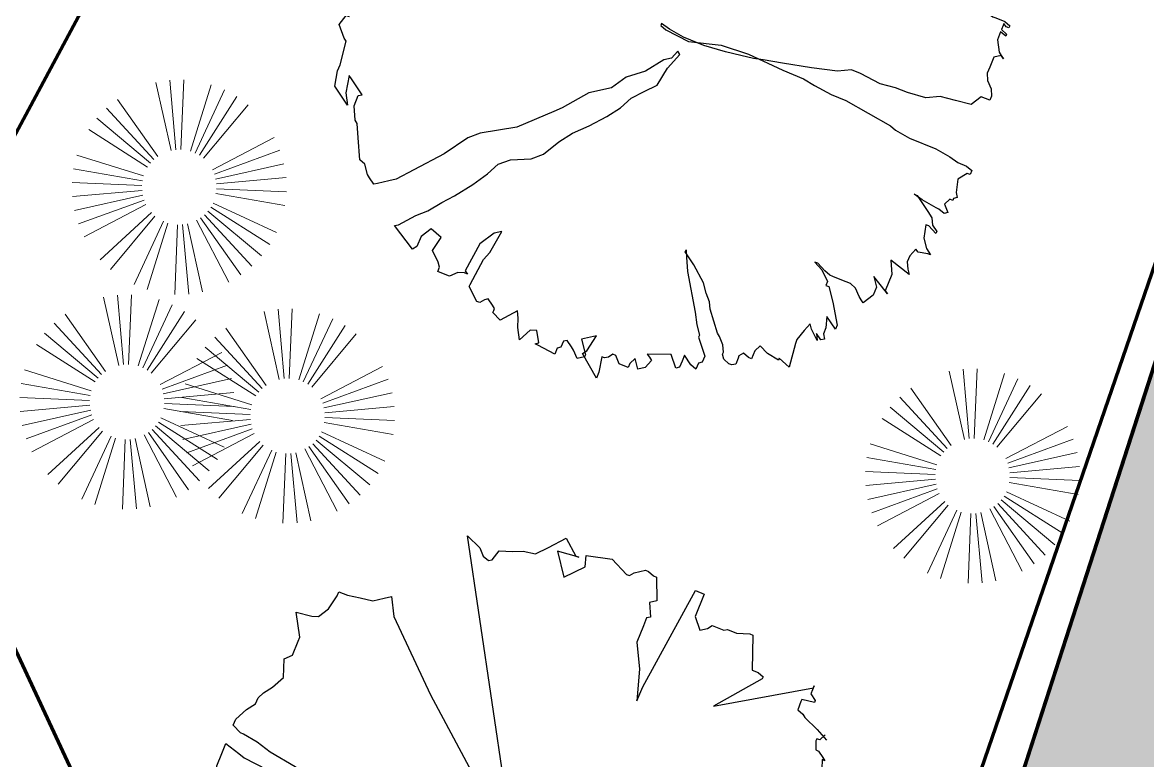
# Model space of a CAD drawing. Header units: millimetres. Extents: x 111 to 1506, y 14 to 566.
# Drawn here: x 218.697 to 221.769, y 102.919 to 104.933 of the extents above; entities that cross this region are included whole.
import ezdxf

# ---------------------------------------------------------------- set-up
doc = ezdxf.new("R2010")
doc.units = ezdxf.units.MM
doc.layers.add('fer', color=8, linetype='Continuous')
doc.layers.add('G', color=254, linetype='Continuous', lineweight=5)
doc.layers.add('PALMERAS114', color=114, linetype='Continuous', lineweight=5)
doc.styles.add('ATTR', font='romans.shx', dxfattribs={"width": 0.8, "height": 2.52})

# ---------------------------------------------------------------- blocks, each defined once
blk = doc.blocks.new('tr')
at = {"layer": 'fer', "color": 97}
for p, q in [((1378.7648, 206.7174), (1378.7707, 206.7347)), ((1378.7648, 206.7174), (1378.7707, 206.7347)), ((1378.7707, 206.7347), (1378.7827, 206.7347)), ((1378.7707, 206.7347), (1378.7707, 206.7347)), ((1378.7707, 206.7347), (1378.7827, 206.7347)), ((1378.7707, 206.7347), (1378.7707, 206.7347)), ((1378.7827, 206.7347), (1378.7827, 206.7261)), ((1378.7827, 206.7347), (1378.7827, 206.7261)), ((1378.5446, 206.7001), (1378.5625, 206.7087)), ((1378.5446, 206.7001), (1378.5625, 206.7087)), ((1378.5625, 206.7087), (1378.5744, 206.7087)), ((1378.5625, 206.7087), (1378.5625, 206.7087)), ((1378.5625, 206.7087), (1378.5744, 206.7087)), ((1378.5625, 206.7087), (1378.5625, 206.7087)), ((1378.5744, 206.7087), (1378.5744, 206.6827)), ((1378.5744, 206.7087), (1378.5744, 206.7087)), ((1378.5744, 206.7087), (1378.5744, 206.6827)), ((1378.5744, 206.7087), (1378.5744, 206.7087)), ((1378.7648, 206.6914), (1378.7648, 206.7174)), ((1378.7648, 206.6914), (1378.7648, 206.7174)), ((1378.7827, 206.7261), (1378.8065, 206.7087)), ((1378.7827, 206.7261), (1378.7827, 206.7261)), ((1378.7827, 206.7261), (1378.8065, 206.7087)), ((1378.7827, 206.7261), (1378.7827, 206.7261)), ((1378.8065, 206.7087), (1378.8422, 206.7174)), ((1378.8065, 206.7087), (1378.8422, 206.7174)), ((1378.8422, 206.7174), (1378.8541, 206.7261)), ((1378.8422, 206.7174), (1378.8541, 206.7261)), ((1378.8541, 206.7261), (1378.86, 206.7174)), ((1378.8541, 206.7261), (1378.8541, 206.7261)), ((1378.8541, 206.7261), (1378.86, 206.7174)), ((1378.8541, 206.7261), (1378.8541, 206.7261)), ((1378.86, 206.7174), (1378.866, 206.7174)), ((1378.86, 206.7174), (1378.866, 206.7174)), ((1378.866, 206.7174), (1378.866, 206.7087)), ((1378.866, 206.7174), (1378.866, 206.7087)), ((1378.866, 206.7087), (1378.8838, 206.7001)), ((1378.866, 206.7087), (1378.8838, 206.7001)), ((1378.8838, 206.7001), (1378.9017, 206.7174)), ((1378.8838, 206.7001), (1378.9017, 206.7174)), ((1378.9017, 206.7174), (1378.9076, 206.7087)), ((1378.9017, 206.7174), (1378.9076, 206.7087)), ((1378.9076, 206.7087), (1378.9017, 206.6914)), ((1378.9076, 206.7087), (1378.9017, 206.6914)), ((1378.9493, 206.6914), (1378.9612, 206.7087)), ((1378.9493, 206.6914), (1378.9612, 206.7087)), ((1378.9671, 206.7087), (1378.9552, 206.6827)), ((1378.9671, 206.7087), (1378.9552, 206.6827)), ((1378.9612, 206.7087), (1378.9671, 206.7087)), ((1378.9612, 206.7087), (1378.9671, 206.7087)), ((1379.0147, 206.7001), (1379.0266, 206.7174)), ((1379.0147, 206.7001), (1379.0266, 206.7174)), ((1379.0266, 206.7174), (1379.0266, 206.7087)), ((1379.0266, 206.7174), (1379.0266, 206.7087)), ((1379.0266, 206.7087), (1379.0326, 206.6827)), ((1379.0266, 206.7087), (1379.0326, 206.6827)), ((1378.3601, 206.6654), (1378.3661, 206.6827)), ((1378.3601, 206.6654), (1378.3661, 206.6827)), ((1378.3661, 206.6827), (1378.372, 206.6827)), ((1378.3661, 206.6827), (1378.372, 206.6827)), ((1378.372, 206.6741), (1378.3661, 206.6654)), ((1378.372, 206.6741), (1378.3661, 206.6654)), ((1378.372, 206.6827), (1378.372, 206.6741)), ((1378.372, 206.6827), (1378.372, 206.6741)), ((1378.3839, 206.6654), (1378.3899, 206.6827)), ((1378.3839, 206.6654), (1378.3899, 206.6827)), ((1378.3958, 206.6827), (1378.3899, 206.6654)), ((1378.3899, 206.6827), (1378.3958, 206.6827)), ((1378.3958, 206.6827), (1378.3899, 206.6654)), ((1378.3899, 206.6827), (1378.3958, 206.6827)), ((1378.4137, 206.6654), (1378.4434, 206.6827)), ((1378.4137, 206.6654), (1378.4434, 206.6827)), ((1378.4434, 206.6827), (1378.4494, 206.6914)), ((1378.4434, 206.6827), (1378.4494, 206.6914)), ((1378.4553, 206.7001), (1378.4494, 206.6914)), ((1378.4494, 206.6914), (1378.4553, 206.7001)), ((1378.4553, 206.7001), (1378.4494, 206.6914)), ((1378.4494, 206.6914), (1378.4553, 206.7001)), ((1378.4494, 206.6914), (1378.4613, 206.6741)), ((1378.4494, 206.6914), (1378.4613, 206.6741)), ((1378.4613, 206.6741), (1378.491, 206.6741)), ((1378.4613, 206.6741), (1378.491, 206.6741)), ((1378.491, 206.6741), (1378.5089, 206.6741)), ((1378.491, 206.6741), (1378.5089, 206.6741)), ((1378.5089, 206.6741), (1378.5268, 206.6827)), ((1378.5089, 206.6741), (1378.5268, 206.6827)), ((1378.5268, 206.6827), (1378.5446, 206.7001)), ((1378.5268, 206.6827), (1378.5446, 206.7001)), ((1378.5446, 206.7001), (1378.5446, 206.7001)), ((1378.5446, 206.7001), (1378.5446, 206.7001)), ((1378.5744, 206.6827), (1378.6041, 206.6654)), ((1378.5744, 206.6827), (1378.6041, 206.6654)), ((1378.7588, 206.6654), (1378.7648, 206.6914)), ((1378.7588, 206.6654), (1378.7648, 206.6914)), ((1378.9017, 206.6827), (1378.8957, 206.6394)), ((1378.9017, 206.6827), (1378.8957, 206.6394)), ((1378.9017, 206.6914), (1378.9017, 206.6827)), ((1378.9017, 206.6914), (1378.9017, 206.6827)), ((1378.9195, 206.6654), (1378.9314, 206.6827)), ((1378.9195, 206.6654), (1378.9314, 206.6827)), ((1378.9314, 206.6827), (1378.9493, 206.6914)), ((1378.9314, 206.6827), (1378.9493, 206.6914)), ((1378.9552, 206.6741), (1378.9909, 206.6827)), ((1378.9552, 206.6827), (1378.9552, 206.6741)), ((1378.9552, 206.6741), (1378.9909, 206.6827)), ((1378.9552, 206.6827), (1378.9552, 206.6741)), ((1378.9909, 206.6827), (1379.0147, 206.7001)), ((1378.9909, 206.6827), (1379.0147, 206.7001)), ((1379.0326, 206.6827), (1379.0266, 206.6741)), ((1379.0326, 206.6827), (1379.0266, 206.6741)), ((1379.0266, 206.6741), (1379.0505, 206.6654)), ((1379.0266, 206.6741), (1379.0505, 206.6654)), ((1379.0683, 206.6654), (1379.0862, 206.6741)), ((1379.0683, 206.6654), (1379.0862, 206.6741)), ((1379.0981, 206.6827), (1379.0802, 206.6221)), ((1379.0981, 206.6827), (1379.0802, 206.6221)), ((1379.0862, 206.6741), (1379.0981, 206.6827)), ((1379.0862, 206.6741), (1379.0981, 206.6827)), ((1378.3601, 206.6394), (1378.3601, 206.6654)), ((1378.3601, 206.6394), (1378.3601, 206.6654)), ((1378.3601, 206.6307), (1378.3601, 206.6394)), ((1378.3601, 206.6307), (1378.3601, 206.6394)), ((1378.3661, 206.6654), (1378.372, 206.6654)), ((1378.3661, 206.6654), (1378.372, 206.6654)), ((1378.372, 206.6654), (1378.3839, 206.6654)), ((1378.372, 206.6654), (1378.3839, 206.6654)), ((1378.3899, 206.6654), (1378.4137, 206.6654)), ((1378.3899, 206.6654), (1378.4137, 206.6654)), ((1378.6041, 206.6654), (1378.6101, 206.6221)), ((1378.6041, 206.6654), (1378.6101, 206.6221)), ((1378.7529, 206.6221), (1378.7588, 206.6654)), ((1378.7529, 206.6221), (1378.7588, 206.6654)), ((1378.8898, 206.6221), (1378.9195, 206.6654)), ((1378.8898, 206.6221), (1378.9195, 206.6654)), ((1378.8957, 206.6394), (1378.8898, 206.6134)), ((1378.8957, 206.6394), (1378.8898, 206.6134)), ((1379.0505, 206.6654), (1379.0683, 206.6654)), ((1379.0505, 206.6654), (1379.0683, 206.6654)), ((1379.0802, 206.6221), (1379.1159, 206.6394)), ((1379.0802, 206.6221), (1379.1159, 206.6394)), ((1379.1159, 206.6394), (1379.1635, 206.6394)), ((1379.1159, 206.6394), (1379.1635, 206.6394)), ((1379.1635, 206.6394), (1379.1397, 206.5961)), ((1379.1635, 206.6394), (1379.1397, 206.5961)), ((1379.1695, 206.6481), (1379.1635, 206.6394)), ((1379.1635, 206.6394), (1379.1695, 206.6481)), ((1379.1695, 206.6481), (1379.1635, 206.6394)), ((1379.1635, 206.6394), (1379.1695, 206.6481)), ((1378.3542, 206.6047), (1378.3601, 206.6307)), ((1378.3542, 206.6047), (1378.3601, 206.6307)), ((1378.6101, 206.6221), (1378.616, 206.5788)), ((1378.6101, 206.6221), (1378.616, 206.5788)), ((1378.7529, 206.5441), (1378.7529, 206.6221)), ((1378.7529, 206.5441), (1378.7529, 206.6221)), ((1378.8898, 206.6134), (1378.8898, 206.6221)), ((1378.8898, 206.6134), (1378.8898, 206.6221)), ((1379.1397, 206.5961), (1379.1635, 206.6134)), ((1379.1397, 206.5961), (1379.1635, 206.6134)), ((1379.1635, 206.6134), (1379.1754, 206.6134)), ((1379.1635, 206.6134), (1379.1754, 206.6134)), ((1379.1754, 206.6134), (1379.1873, 206.6134)), ((1379.1754, 206.6134), (1379.1873, 206.6134)), ((1379.1873, 206.6134), (1379.2171, 206.5961)), ((1379.1873, 206.6134), (1379.2171, 206.5961)), ((1378.253, 206.5788), (1378.259, 206.5874)), ((1378.253, 206.5788), (1378.259, 206.5874)), ((1378.253, 206.5614), (1378.253, 206.5788)), ((1378.253, 206.5614), (1378.253, 206.5788)), ((1378.259, 206.5874), (1378.2709, 206.5961)), ((1378.259, 206.5874), (1378.2709, 206.5961)), ((1378.259, 206.5874), (1378.259, 206.5874)), ((1378.259, 206.5874), (1378.259, 206.5874)), ((1378.2709, 206.5961), (1378.2709, 206.5874)), ((1378.2709, 206.5961), (1378.2709, 206.5874)), ((1378.2709, 206.5874), (1378.2709, 206.5788)), ((1378.2709, 206.5874), (1378.2709, 206.5788)), ((1378.2709, 206.5788), (1378.2709, 206.5701)), ((1378.2709, 206.5788), (1378.2709, 206.5788)), ((1378.2709, 206.5788), (1378.2709, 206.5701)), ((1378.2709, 206.5788), (1378.2709, 206.5788)), ((1378.3423, 206.5614), (1378.3482, 206.5788)), ((1378.3423, 206.5614), (1378.3482, 206.5788)), ((1378.3482, 206.5874), (1378.3542, 206.6047)), ((1378.3482, 206.5874), (1378.3542, 206.6047)), ((1378.3482, 206.5788), (1378.3482, 206.5874)), ((1378.3482, 206.5788), (1378.3482, 206.5874)), ((1378.616, 206.5788), (1378.6339, 206.5441)), ((1378.616, 206.5788), (1378.6339, 206.5441)), ((1379.2052, 206.5788), (1379.1873, 206.5614)), ((1379.2052, 206.5788), (1379.1873, 206.5614)), ((1379.2111, 206.5874), (1379.2052, 206.5788)), ((1379.2111, 206.5874), (1379.2052, 206.5788)), ((1379.2171, 206.5961), (1379.2111, 206.5874)), ((1379.2171, 206.5961), (1379.2111, 206.5874)), ((1378.2411, 206.5441), (1378.2471, 206.5528)), ((1378.2411, 206.5441), (1378.2471, 206.5528)), ((1378.2471, 206.5528), (1378.253, 206.5614)), ((1378.2471, 206.5528), (1378.253, 206.5614)), ((1378.2709, 206.5701), (1378.2828, 206.5528)), ((1378.2709, 206.5701), (1378.2828, 206.5528)), ((1378.2828, 206.5528), (1378.2887, 206.5354)), ((1378.2828, 206.5528), (1378.2887, 206.5354)), ((1378.3423, 206.5441), (1378.3423, 206.5614)), ((1378.3423, 206.5441), (1378.3423, 206.5614)), ((1379.1873, 206.5614), (1379.1814, 206.5441)), ((1379.1873, 206.5614), (1379.1814, 206.5441)), ((1379.2468, 206.5181), (1379.3004, 206.5528)), ((1379.2468, 206.5181), (1379.3004, 206.5528)), ((1379.3123, 206.5528), (1379.2885, 206.5181)), ((1379.3123, 206.5528), (1379.2885, 206.5181)), ((1379.3004, 206.5528), (1379.3123, 206.5528)), ((1379.3004, 206.5528), (1379.3123, 206.5528)), ((1379.3123, 206.5528), (1379.3123, 206.5528)), ((1379.3123, 206.5528), (1379.3123, 206.5528)), ((1378.1756, 206.5008), (1378.1875, 206.5181)), ((1378.1756, 206.5008), (1378.1875, 206.5181)), ((1378.1875, 206.5268), (1378.1935, 206.5354)), ((1378.1875, 206.5268), (1378.1935, 206.5354)), ((1378.1875, 206.5181), (1378.1875, 206.5268)), ((1378.1875, 206.5181), (1378.1875, 206.5268)), ((1378.1935, 206.5354), (1378.1994, 206.5441)), ((1378.1935, 206.5354), (1378.1994, 206.5441)), ((1378.1994, 206.5441), (1378.2054, 206.5441)), ((1378.1994, 206.5441), (1378.2054, 206.5441)), ((1378.2054, 206.5441), (1378.2054, 206.5354)), ((1378.2054, 206.5441), (1378.2054, 206.5441)), ((1378.2054, 206.5441), (1378.2054, 206.5354)), ((1378.2054, 206.5441), (1378.2054, 206.5441)), ((1378.2054, 206.5354), (1378.2113, 206.5268)), ((1378.2054, 206.5354), (1378.2054, 206.5354)), ((1378.2054, 206.5354), (1378.2113, 206.5268)), ((1378.2054, 206.5354), (1378.2054, 206.5354)), ((1378.2113, 206.5268), (1378.2351, 206.5354)), ((1378.2113, 206.5268), (1378.2351, 206.5354)), ((1378.2351, 206.5354), (1378.2411, 206.5441)), ((1378.2351, 206.5354), (1378.2411, 206.5441)), ((1378.2351, 206.5354), (1378.2351, 206.5354)), ((1378.2351, 206.5354), (1378.2351, 206.5354)), ((1378.2887, 206.5354), (1378.3006, 206.5268)), ((1378.2887, 206.5354), (1378.3006, 206.5268)), ((1378.3006, 206.5268), (1378.3125, 206.5181)), ((1378.3006, 206.5268), (1378.3125, 206.5181)), ((1378.3125, 206.5181), (1378.3185, 206.5094)), ((1378.3125, 206.5181), (1378.3185, 206.5094)), ((1378.3363, 206.5181), (1378.3423, 206.5354)), ((1378.3363, 206.5181), (1378.3423, 206.5354)), ((1378.3363, 206.4834), (1378.3363, 206.5181)), ((1378.3363, 206.4834), (1378.3363, 206.5181)), ((1378.3423, 206.5441), (1378.3423, 206.5441)), ((1378.3423, 206.5354), (1378.3423, 206.5441)), ((1378.3423, 206.5441), (1378.3423, 206.5441)), ((1378.3423, 206.5354), (1378.3423, 206.5441)), ((1378.6339, 206.5441), (1378.6398, 206.4921)), ((1378.6339, 206.5441), (1378.6398, 206.4921)), ((1378.7469, 206.5008), (1378.7529, 206.5441)), ((1378.7469, 206.5008), (1378.7529, 206.5441)), ((1379.1814, 206.5441), (1379.1814, 206.5181)), ((1379.1814, 206.5441), (1379.1814, 206.5181)), ((1379.1814, 206.5181), (1379.1814, 206.4921)), ((1379.1814, 206.5181), (1379.1814, 206.4921)), ((1379.2111, 206.4921), (1379.2468, 206.5181)), ((1379.2111, 206.4921), (1379.2468, 206.5181)), ((1379.2468, 206.5181), (1379.2468, 206.5181)), ((1379.2468, 206.5181), (1379.2468, 206.5181)), ((1379.2885, 206.5181), (1379.3182, 206.5268)), ((1379.2885, 206.5181), (1379.3182, 206.5268)), ((1379.2885, 206.5181), (1379.2885, 206.5181)), ((1379.2885, 206.5181), (1379.2885, 206.5181)), ((1379.3182, 206.5268), (1379.3361, 206.5268)), ((1379.3182, 206.5268), (1379.3361, 206.5268)), ((1379.3361, 206.5268), (1379.348, 206.5354)), ((1379.3361, 206.5268), (1379.348, 206.5354)), ((1379.3599, 206.5181), (1379.3361, 206.4921)), ((1379.3599, 206.5181), (1379.3361, 206.4921)), ((1379.354, 206.5268), (1379.3421, 206.5094)), ((1379.354, 206.5268), (1379.3421, 206.5094)), ((1379.3421, 206.5094), (1379.3599, 206.5181)), ((1379.3421, 206.5094), (1379.3599, 206.5181)), ((1379.348, 206.5354), (1379.354, 206.5268)), ((1379.348, 206.5354), (1379.354, 206.5268)), ((1378.1697, 206.4834), (1378.1756, 206.5008)), ((1378.1697, 206.4834), (1378.1756, 206.5008)), ((1378.3185, 206.5094), (1378.3423, 206.4921)), ((1378.3185, 206.5094), (1378.3423, 206.4921)), ((1378.3423, 206.4921), (1378.3482, 206.4834)), ((1378.3423, 206.4921), (1378.3482, 206.4834)), ((1378.6398, 206.4921), (1378.6398, 206.4574)), ((1378.6398, 206.4921), (1378.6398, 206.4574)), ((1378.741, 206.4834), (1378.7469, 206.5008)), ((1378.741, 206.4834), (1378.7469, 206.5008)), ((1379.1814, 206.4921), (1379.1814, 206.4834)), ((1379.1814, 206.4921), (1379.1814, 206.4834)), ((1379.2111, 206.4834), (1379.2111, 206.4921)), ((1379.2111, 206.4834), (1379.2111, 206.4921)), ((1379.3361, 206.4921), (1379.3242, 206.4834)), ((1379.3361, 206.4921), (1379.3242, 206.4834)), ((1378.0745, 206.4314), (1378.0923, 206.4661)), ((1378.0745, 206.4314), (1378.0923, 206.4661)), ((1378.0804, 206.4574), (1378.0983, 206.4488)), ((1378.0804, 206.4574), (1378.0983, 206.4488)), ((1378.128, 206.4574), (1378.1399, 206.4748)), ((1378.128, 206.4574), (1378.1399, 206.4748)), ((1378.128, 206.4574), (1378.128, 206.4574)), ((1378.128, 206.4574), (1378.128, 206.4574)), ((1378.128, 206.4574), (1378.128, 206.4574)), ((1378.128, 206.4488), (1378.128, 206.4574)), ((1378.128, 206.4574), (1378.128, 206.4574)), ((1378.128, 206.4574), (1378.128, 206.4574)), ((1378.128, 206.4574), (1378.128, 206.4574)), ((1378.128, 206.4488), (1378.128, 206.4574)), ((1378.1399, 206.4748), (1378.1459, 206.4834)), ((1378.1399, 206.4748), (1378.1459, 206.4834)), ((1378.1399, 206.4748), (1378.1399, 206.4748)), ((1378.1399, 206.4748), (1378.1399, 206.4748)), ((1378.1459, 206.4748), (1378.1697, 206.4834)), ((1378.1459, 206.4834), (1378.1459, 206.4748)), ((1378.1459, 206.4748), (1378.1697, 206.4834)), ((1378.1459, 206.4834), (1378.1459, 206.4748)), ((1378.3363, 206.4834), (1378.3363, 206.4834)), ((1378.3482, 206.4834), (1378.3363, 206.4834)), ((1378.3363, 206.4834), (1378.3363, 206.4834)), ((1378.3482, 206.4834), (1378.3363, 206.4834)), ((1378.6398, 206.4574), (1378.6458, 206.4141)), ((1378.6398, 206.4574), (1378.6458, 206.4141)), ((1378.7231, 206.3448), (1378.741, 206.4834)), ((1378.7231, 206.3448), (1378.741, 206.4834)), ((1379.1754, 206.4661), (1379.1635, 206.4401)), ((1379.1754, 206.4661), (1379.1635, 206.4401)), ((1379.1635, 206.4314), (1379.1754, 206.4574)), ((1379.1635, 206.4314), (1379.1754, 206.4574)), ((1379.1754, 206.4574), (1379.1992, 206.4834)), ((1379.1814, 206.4834), (1379.1754, 206.4661)), ((1379.1754, 206.4574), (1379.1992, 206.4834)), ((1379.1814, 206.4834), (1379.1754, 206.4661)), ((1379.1754, 206.4661), (1379.1754, 206.4661)), ((1379.1754, 206.4661), (1379.1754, 206.4661)), ((1379.1992, 206.4834), (1379.2111, 206.4834)), ((1379.1992, 206.4834), (1379.2111, 206.4834)), ((1379.3242, 206.4834), (1379.348, 206.4748)), ((1379.3242, 206.4834), (1379.348, 206.4748)), ((1379.348, 206.4748), (1379.3778, 206.4661)), ((1379.348, 206.4748), (1379.3778, 206.4661)), ((1379.3778, 206.4661), (1379.3897, 206.4661)), ((1379.3778, 206.4661), (1379.3897, 206.4661)), ((1379.3897, 206.4661), (1379.4551, 206.4748)), ((1379.3897, 206.4661), (1379.4551, 206.4748)), ((1379.4551, 206.4748), (1379.4432, 206.4401)), ((1379.4551, 206.4748), (1379.4432, 206.4401)), ((1379.4551, 206.4748), (1379.4551, 206.4748)), ((1379.4551, 206.4748), (1379.4551, 206.4748)), ((1378.0566, 206.3881), (1378.0745, 206.4314)), ((1378.0566, 206.3881), (1378.0745, 206.4314)), ((1378.0983, 206.4488), (1378.0983, 206.4401)), ((1378.0983, 206.4488), (1378.0983, 206.4488)), ((1378.0983, 206.4488), (1378.0983, 206.4401)), ((1378.0983, 206.4488), (1378.0983, 206.4488)), ((1378.0983, 206.4401), (1378.1042, 206.4401)), ((1378.0983, 206.4401), (1378.0983, 206.4401)), ((1378.0983, 206.4401), (1378.1042, 206.4401)), ((1378.0983, 206.4401), (1378.0983, 206.4401)), ((1378.1042, 206.4401), (1378.128, 206.4488)), ((1378.1042, 206.4401), (1378.128, 206.4488)), ((1379.1635, 206.4401), (1379.1635, 206.4314)), ((1379.1635, 206.4401), (1379.1635, 206.4314)), ((1379.4492, 206.4401), (1379.4432, 206.4054)), ((1379.4432, 206.4401), (1379.4492, 206.4401)), ((1379.4492, 206.4401), (1379.4432, 206.4054)), ((1379.4432, 206.4401), (1379.4492, 206.4401)), ((1377.9912, 206.3794), (1378.0031, 206.3968)), ((1377.9912, 206.3794), (1378.0031, 206.3968)), ((1378.0031, 206.3968), (1378.009, 206.3968)), ((1378.0031, 206.3968), (1378.009, 206.3968)), ((1378.009, 206.3968), (1378.015, 206.3621)), ((1378.009, 206.3968), (1378.015, 206.3621)), ((1378.6458, 206.4141), (1378.6398, 206.3534)), ((1378.6458, 206.4141), (1378.6398, 206.3534)), ((1379.4432, 206.4054), (1379.4313, 206.3794)), ((1379.4432, 206.4054), (1379.4313, 206.3794)), ((1379.4432, 206.4054), (1379.4432, 206.4054)), ((1379.4432, 206.4054), (1379.4432, 206.4054)), ((1377.9674, 206.3794), (1377.9912, 206.3794)), ((1377.9733, 206.3794), (1377.9674, 206.3794)), ((1377.9674, 206.3794), (1377.9912, 206.3794)), ((1377.9733, 206.3794), (1377.9674, 206.3794)), ((1378.1221, 206.1455), (1377.9733, 206.3794)), ((1378.1221, 206.1455), (1377.9733, 206.3794)), ((1378.0447, 206.3621), (1378.0507, 206.3794)), ((1378.0447, 206.3621), (1378.0507, 206.3794)), ((1378.0507, 206.3794), (1378.0566, 206.3881)), ((1378.0507, 206.3794), (1378.0566, 206.3881)), ((1378.0566, 206.3881), (1378.0566, 206.3881)), ((1378.0566, 206.3881), (1378.0566, 206.3881)), ((1379.4313, 206.3794), (1379.4492, 206.3708)), ((1379.4313, 206.3794), (1379.4313, 206.3794)), ((1379.4313, 206.3794), (1379.4492, 206.3708)), ((1379.4313, 206.3794), (1379.4313, 206.3794)), ((1379.4492, 206.3708), (1379.4611, 206.3708)), ((1379.4492, 206.3708), (1379.4611, 206.3708)), ((1379.4611, 206.3708), (1379.473, 206.3708)), ((1379.4611, 206.3708), (1379.473, 206.3708)), ((1379.473, 206.3708), (1379.473, 206.3621)), ((1379.473, 206.3708), (1379.473, 206.3621)), ((1378.015, 206.3621), (1378.0209, 206.3621)), ((1378.015, 206.3621), (1378.0209, 206.3621)), ((1378.0209, 206.3621), (1378.0447, 206.3621)), ((1378.0209, 206.3621), (1378.0447, 206.3621)), ((1378.6398, 206.3534), (1378.6398, 206.3274)), ((1378.6398, 206.3534), (1378.6398, 206.3274)), ((1378.7231, 206.3014), (1378.7231, 206.3448)), ((1378.7231, 206.3014), (1378.7231, 206.3448)), ((1379.473, 206.3621), (1379.467, 206.3448)), ((1379.473, 206.3621), (1379.467, 206.3448)), ((1379.467, 206.3448), (1379.4789, 206.3361)), ((1379.467, 206.3448), (1379.467, 206.3448)), ((1379.467, 206.3448), (1379.4789, 206.3361)), ((1379.467, 206.3448), (1379.467, 206.3448)), ((1379.4789, 206.3361), (1379.4849, 206.3361)), ((1379.4789, 206.3361), (1379.4849, 206.3361)), ((1379.4849, 206.3361), (1379.5027, 206.3361)), ((1379.4849, 206.3361), (1379.5027, 206.3361)), ((1379.5027, 206.3361), (1379.5087, 206.3274)), ((1379.5027, 206.3361), (1379.5087, 206.3274)), ((1378.6398, 206.3274), (1378.6577, 206.2928)), ((1378.6398, 206.3274), (1378.6577, 206.2928)), ((1379.5087, 206.3188), (1379.5027, 206.3014)), ((1379.5087, 206.3188), (1379.5027, 206.3014)), ((1379.5087, 206.3274), (1379.5087, 206.3188)), ((1379.5087, 206.3274), (1379.5087, 206.3188)), ((1378.6577, 206.2928), (1378.6755, 206.2235)), ((1378.6577, 206.2928), (1378.6755, 206.2235)), ((1378.7172, 206.2495), (1378.7231, 206.3014)), ((1378.7172, 206.2495), (1378.7231, 206.3014)), ((1379.467, 206.2841), (1379.4492, 206.2668)), ((1379.467, 206.2841), (1379.4492, 206.2668)), ((1379.4849, 206.2928), (1379.467, 206.2841)), ((1379.4849, 206.2928), (1379.467, 206.2841)), ((1379.4908, 206.2928), (1379.4849, 206.2928)), ((1379.4908, 206.2928), (1379.4849, 206.2928)), ((1379.5027, 206.3014), (1379.4908, 206.2928)), ((1379.5027, 206.3014), (1379.4908, 206.2928)), ((1377.9912, 206.2235), (1377.9971, 206.2408)), ((1377.9912, 206.2235), (1377.9971, 206.2408)), ((1377.9971, 206.2408), (1378.0031, 206.2408)), ((1377.9971, 206.2408), (1378.0031, 206.2408)), ((1378.0031, 206.2408), (1378.1221, 206.1455)), ((1378.0031, 206.2408), (1378.1221, 206.1455)), ((1378.7112, 206.2148), (1378.7172, 206.2495)), ((1378.7112, 206.2148), (1378.7172, 206.2495)), ((1379.4432, 206.2581), (1379.3897, 206.2148)), ((1379.4432, 206.2581), (1379.3897, 206.2148)), ((1379.4492, 206.2668), (1379.4432, 206.2581)), ((1379.4492, 206.2668), (1379.4432, 206.2581)), ((1379.473, 206.2148), (1379.5146, 206.2495)), ((1379.473, 206.2148), (1379.5146, 206.2495)), ((1379.5146, 206.2495), (1379.5325, 206.2495)), ((1379.5146, 206.2495), (1379.5325, 206.2495)), ((1379.5325, 206.2495), (1379.5384, 206.2408)), ((1379.5325, 206.2495), (1379.5384, 206.2408)), ((1379.5384, 206.2408), (1379.5563, 206.2408)), ((1379.5384, 206.2408), (1379.5563, 206.2408)), ((1379.5563, 206.2408), (1379.5503, 206.2235)), ((1379.5563, 206.2408), (1379.5503, 206.2235)), ((1377.9912, 206.2061), (1377.9912, 206.2235)), ((1377.9912, 206.2061), (1377.9912, 206.2235)), ((1378.6755, 206.2235), (1378.6934, 206.1455)), ((1378.6755, 206.2235), (1378.6934, 206.1455)), ((1378.7112, 206.1541), (1378.7112, 206.2148)), ((1378.7112, 206.1541), (1378.7112, 206.2148)), ((1379.3897, 206.2148), (1379.3718, 206.2061)), ((1379.3897, 206.2148), (1379.3718, 206.2061)), ((1379.4432, 206.1975), (1379.467, 206.2148)), ((1379.4432, 206.1975), (1379.467, 206.2148)), ((1379.467, 206.2148), (1379.473, 206.2148)), ((1379.467, 206.2148), (1379.473, 206.2148)), ((1379.5503, 206.2235), (1379.5325, 206.1975)), ((1379.5503, 206.2235), (1379.5325, 206.1975)), ((1377.9019, 206.1715), (1377.9912, 206.2061)), ((1377.9019, 206.1715), (1377.9912, 206.2061)), ((1379.3182, 206.1195), (1379.4135, 206.1801)), ((1379.3182, 206.1195), (1379.4135, 206.1801)), ((1379.354, 206.1888), (1379.3302, 206.1715)), ((1379.354, 206.1888), (1379.3302, 206.1715)), ((1379.3718, 206.2061), (1379.354, 206.1888)), ((1379.3718, 206.2061), (1379.354, 206.1888)), ((1379.4135, 206.1801), (1379.4432, 206.1975)), ((1379.4135, 206.1801), (1379.4432, 206.1975)), ((1379.5325, 206.1975), (1379.5503, 206.1975)), ((1379.5325, 206.1975), (1379.5503, 206.1975)), ((1379.5741, 206.1888), (1379.5444, 206.1628)), ((1379.5741, 206.1888), (1379.5444, 206.1628)), ((1379.5503, 206.1975), (1379.5682, 206.1975)), ((1379.5503, 206.1975), (1379.5682, 206.1975)), ((1379.5682, 206.1975), (1379.5741, 206.1888)), ((1379.5682, 206.1975), (1379.5741, 206.1888)), ((1377.9019, 206.1628), (1377.9019, 206.1715)), ((1377.9019, 206.1628), (1377.9019, 206.1715)), ((1377.9138, 206.1281), (1377.9019, 206.1628)), ((1377.9138, 206.1281), (1377.9019, 206.1628)), ((1378.7053, 206.0501), (1378.7112, 206.1541)), ((1378.7053, 206.0501), (1378.7112, 206.1541)), ((1379.3302, 206.1715), (1379.2944, 206.1281)), ((1379.3302, 206.1715), (1379.2944, 206.1281)), ((1379.5444, 206.1628), (1379.5682, 206.1021)), ((1379.5444, 206.1628), (1379.5682, 206.1021)), ((1377.9138, 206.1021), (1377.9138, 206.1281)), ((1377.9138, 206.1021), (1377.9138, 206.1281)), ((1378.6934, 206.1455), (1378.7053, 206.0935)), ((1378.6934, 206.1455), (1378.7053, 206.0935)), ((1379.2944, 206.1281), (1379.2706, 206.0935)), ((1379.2944, 206.1281), (1379.2706, 206.0935)), ((1379.2825, 206.1021), (1379.3182, 206.1195)), ((1379.2825, 206.1021), (1379.3182, 206.1195)), ((1379.5741, 206.1108), (1379.5801, 206.1195)), ((1379.5741, 206.1108), (1379.5801, 206.1195)), ((1379.5801, 206.1195), (1379.6039, 206.1108)), ((1379.5801, 206.1195), (1379.6039, 206.1108)), ((1377.9197, 206.0935), (1377.9138, 206.1021)), ((1377.9197, 206.0935), (1377.9138, 206.1021)), ((1377.9197, 206.0588), (1377.9197, 206.0935)), ((1377.9197, 206.0588), (1377.9197, 206.0935)), ((1378.7053, 206.0935), (1378.7112, 206.0675)), ((1378.7053, 206.0935), (1378.7112, 206.0675)), ((1379.2647, 206.0935), (1379.2825, 206.1021)), ((1379.2647, 206.0935), (1379.2825, 206.1021)), ((1379.2706, 206.0935), (1379.2647, 206.0935)), ((1379.2706, 206.0935), (1379.2647, 206.0935)), ((1379.5682, 206.1021), (1379.5741, 206.1108)), ((1379.5682, 206.1021), (1379.5741, 206.1108)), ((1379.6158, 206.0935), (1379.592, 206.0761)), ((1379.6158, 206.0935), (1379.592, 206.0761)), ((1379.6039, 206.1108), (1379.6158, 206.0935)), ((1379.6039, 206.1108), (1379.6158, 206.0935)), ((1377.9316, 206.0501), (1377.9197, 206.0588)), ((1377.9316, 206.0501), (1377.9197, 206.0588)), ((1378.7112, 206.0675), (1378.7172, 206.0328)), ((1378.7112, 206.0675), (1378.7172, 206.0328)), ((1379.592, 206.0761), (1379.6099, 206.0675)), ((1379.592, 206.0761), (1379.6099, 206.0675)), ((1379.6099, 206.0675), (1379.6218, 206.0675)), ((1379.6099, 206.0675), (1379.6218, 206.0675)), ((1379.6218, 206.0675), (1379.6218, 206.0415)), ((1379.6218, 206.0675), (1379.6218, 206.0415)), ((1377.9138, 206.0068), (1377.9435, 206.0328)), ((1377.9138, 206.0068), (1377.9435, 206.0328)), ((1377.9435, 206.0328), (1377.9316, 206.0501)), ((1377.9435, 206.0328), (1377.9316, 206.0501)), ((1378.7112, 205.9722), (1378.7053, 206.0501)), ((1378.7112, 205.9722), (1378.7053, 206.0501)), ((1378.7172, 206.0328), (1378.7231, 205.9895)), ((1378.7172, 206.0328), (1378.7231, 205.9895)), ((1379.6218, 206.0415), (1379.6039, 206.0241)), ((1379.6218, 206.0415), (1379.6039, 206.0241)), ((1377.8483, 206.0068), (1377.9138, 206.0068)), ((1377.8483, 206.0068), (1377.9138, 206.0068)), ((1377.8483, 206.0068), (1377.8483, 206.0068)), ((1377.8483, 205.9808), (1377.8483, 206.0068)), ((1377.8483, 206.0068), (1377.8483, 206.0068)), ((1377.8483, 205.9808), (1377.8483, 206.0068)), ((1379.6039, 206.0241), (1379.6039, 206.0155)), ((1379.6039, 206.0241), (1379.6039, 206.0155)), ((1379.6039, 206.0155), (1379.6158, 206.0068)), ((1379.6039, 206.0155), (1379.6158, 206.0068)), ((1379.6158, 206.0068), (1379.6218, 205.9981)), ((1379.6158, 206.0068), (1379.6218, 205.9981)), ((1379.6218, 205.9895), (1379.6634, 205.9981)), ((1379.6218, 205.9981), (1379.6218, 205.9895)), ((1379.6218, 205.9895), (1379.6634, 205.9981)), ((1379.6218, 205.9981), (1379.6218, 205.9895)), ((1379.6813, 205.9981), (1379.6337, 205.9375)), ((1379.6813, 205.9981), (1379.6337, 205.9375)), ((1379.6634, 205.9981), (1379.6813, 205.9981)), ((1379.6634, 205.9981), (1379.6813, 205.9981)), ((1378.1459, 205.9462), (1377.8483, 205.9808)), ((1378.1459, 205.9462), (1377.8483, 205.9808)), ((1377.8483, 205.9808), (1377.8483, 205.9808)), ((1377.8483, 205.9808), (1377.8483, 205.9808)), ((1378.735, 205.8855), (1378.7112, 205.9722)), ((1378.735, 205.8855), (1378.7112, 205.9722)), ((1378.7231, 205.9895), (1378.7291, 205.9288)), ((1378.7231, 205.9895), (1378.7291, 205.9288)), ((1378.1042, 205.9202), (1378.1875, 205.9462)), ((1378.1042, 205.9202), (1378.1875, 205.9462)), ((1378.1875, 205.9462), (1378.1459, 205.9462)), ((1378.1875, 205.9462), (1378.1459, 205.9462)), ((1379.5741, 205.9548), (1379.598, 205.9202)), ((1379.6218, 205.9462), (1379.5741, 205.9548)), ((1379.5741, 205.9548), (1379.598, 205.9202)), ((1379.6218, 205.9462), (1379.5741, 205.9548)), ((1379.598, 205.9202), (1379.6337, 205.9462)), ((1379.598, 205.9202), (1379.6337, 205.9462)), ((1379.6337, 205.9375), (1379.6218, 205.9462)), ((1379.6337, 205.9375), (1379.6218, 205.9462)), ((1379.6337, 205.9462), (1379.6396, 205.9462)), ((1379.6337, 205.9462), (1379.6396, 205.9462)), ((1379.6396, 205.9462), (1379.6515, 205.9288)), ((1379.6396, 205.9462), (1379.6515, 205.9288)), ((1378.0388, 205.8855), (1378.1042, 205.9202)), ((1378.0388, 205.8855), (1378.1042, 205.9202)), ((1378.7291, 205.9288), (1378.7291, 205.8682)), ((1378.7291, 205.9288), (1378.7291, 205.8682)), ((1379.6277, 205.9028), (1379.6158, 205.8855)), ((1379.6277, 205.9028), (1379.6158, 205.8855)), ((1379.6337, 205.9115), (1379.6277, 205.9028)), ((1379.6337, 205.9115), (1379.6277, 205.9028)), ((1379.6515, 205.9288), (1379.6337, 205.9115)), ((1379.6515, 205.9288), (1379.6337, 205.9115)), ((1379.6337, 205.9115), (1379.6337, 205.9115)), ((1379.6337, 205.9115), (1379.6337, 205.9115)), ((1377.8543, 205.8682), (1377.9138, 205.8942)), ((1377.8543, 205.8682), (1377.9138, 205.8942)), ((1377.9138, 205.8942), (1377.9257, 205.8768)), ((1377.9138, 205.8942), (1377.9257, 205.8768)), ((1377.9257, 205.8768), (1377.9614, 205.8942)), ((1377.9257, 205.8768), (1377.9614, 205.8942)), ((1377.9614, 205.8942), (1377.9674, 205.8855)), ((1377.9614, 205.8942), (1377.9674, 205.8855)), ((1377.9674, 205.8855), (1377.9912, 205.8855)), ((1377.9674, 205.8855), (1377.9912, 205.8855)), ((1377.9912, 205.8855), (1378.0388, 205.8855)), ((1377.9912, 205.8855), (1378.0388, 205.8855)), ((1378.7291, 205.8162), (1378.735, 205.8855)), ((1378.7291, 205.8162), (1378.735, 205.8855)), ((1378.7767, 205.8768), (1378.7707, 205.8682)), ((1378.7767, 205.8768), (1378.7707, 205.8682)), ((1378.8243, 205.8595), (1378.7767, 205.8768)), ((1378.8243, 205.8595), (1378.7767, 205.8768)), ((1379.6158, 205.8855), (1379.6218, 205.8768)), ((1379.6158, 205.8855), (1379.6218, 205.8768)), ((1379.6218, 205.8768), (1379.6396, 205.8768)), ((1379.6218, 205.8768), (1379.6396, 205.8768)), ((1379.6396, 205.8768), (1379.6456, 205.8682)), ((1379.6396, 205.8768), (1379.6456, 205.8682)), ((1377.8483, 205.8422), (1377.8543, 205.8595)), ((1377.8483, 205.8422), (1377.8543, 205.8595)), ((1377.8483, 205.8335), (1377.8483, 205.8422)), ((1377.8483, 205.8335), (1377.8483, 205.8422)), ((1377.8543, 205.8682), (1377.8543, 205.8682)), ((1377.8543, 205.8595), (1377.8543, 205.8682)), ((1377.8543, 205.8682), (1377.8543, 205.8682)), ((1377.8543, 205.8595), (1377.8543, 205.8682)), ((1378.7291, 205.8682), (1378.7231, 205.8248)), ((1378.7291, 205.8682), (1378.7231, 205.8248)), ((1378.7707, 205.8682), (1378.7946, 205.8595)), ((1378.7707, 205.8682), (1378.7946, 205.8595)), ((1378.7946, 205.8595), (1378.8065, 205.8422)), ((1378.7946, 205.8595), (1378.8065, 205.8422)), ((1378.8065, 205.8422), (1378.8541, 205.8075)), ((1378.8065, 205.8422), (1378.8541, 205.8075)), ((1378.8779, 205.8508), (1378.8243, 205.8595)), ((1378.8779, 205.8508), (1378.8243, 205.8595)), ((1378.9076, 205.8248), (1378.8779, 205.8508)), ((1378.9076, 205.8248), (1378.8779, 205.8508)), ((1379.6456, 205.8682), (1379.6634, 205.8682)), ((1379.6456, 205.8682), (1379.6456, 205.8682)), ((1379.6456, 205.8682), (1379.6634, 205.8682)), ((1379.6456, 205.8682), (1379.6456, 205.8682)), ((1379.6634, 205.8682), (1379.6575, 205.8162)), ((1379.6634, 205.8682), (1379.6575, 205.8162)), ((1377.8662, 205.8075), (1377.8483, 205.8335)), ((1377.8662, 205.8075), (1377.8483, 205.8335)), ((1378.7231, 205.8248), (1378.7172, 205.7988)), ((1378.7231, 205.8248), (1378.7172, 205.7988)), ((1378.7231, 205.7988), (1378.7291, 205.8162)), ((1378.7231, 205.7988), (1378.7291, 205.8162)), ((1378.9374, 205.7988), (1378.9076, 205.8248)), ((1378.9374, 205.7988), (1378.9076, 205.8248)), ((1379.6515, 205.8162), (1379.6218, 205.7988)), ((1379.6515, 205.8162), (1379.6218, 205.7988)), ((1379.6575, 205.8075), (1379.6515, 205.8162)), ((1379.6575, 205.8075), (1379.6515, 205.8162)), ((1379.6575, 205.8162), (1379.6575, 205.8075)), ((1379.6575, 205.8162), (1379.6575, 205.8075)), ((1377.8543, 205.7382), (1377.8781, 205.7902)), ((1377.8543, 205.7382), (1377.8781, 205.7902)), ((1377.8781, 205.7988), (1377.8662, 205.8075)), ((1377.8781, 205.7988), (1377.8662, 205.8075)), ((1377.8781, 205.7902), (1377.8781, 205.7988)), ((1377.8781, 205.7902), (1377.8781, 205.7988)), ((1378.6934, 205.7902), (1377.9435, 205.3482)), ((1378.6934, 205.7902), (1377.9435, 205.3482)), ((1378.3839, 205.4175), (1378.6934, 205.7902)), ((1378.3839, 205.4175), (1378.6934, 205.7902)), ((1378.7172, 205.7988), (1378.7231, 205.7988)), ((1378.7172, 205.7988), (1378.7231, 205.7988)), ((1378.8541, 205.8075), (1378.8898, 205.7642)), ((1378.8541, 205.8075), (1378.8898, 205.7642)), ((1378.9731, 205.7815), (1378.9374, 205.7988)), ((1378.9731, 205.7815), (1378.9374, 205.7988)), ((1379.0088, 205.7555), (1378.9731, 205.7815)), ((1379.0088, 205.7555), (1378.9731, 205.7815)), ((1379.6218, 205.7988), (1379.6277, 205.7815)), ((1379.6218, 205.7988), (1379.6277, 205.7815)), ((1379.6277, 205.7815), (1379.6634, 205.7642)), ((1379.6277, 205.7815), (1379.6634, 205.7642)), ((1378.8898, 205.7642), (1378.9314, 205.7382)), ((1378.8898, 205.7642), (1378.9314, 205.7382)), ((1379.0505, 205.7208), (1379.0088, 205.7555)), ((1379.0505, 205.7208), (1379.0088, 205.7555)), ((1379.6634, 205.7642), (1379.6337, 205.7468)), ((1379.6634, 205.7642), (1379.6337, 205.7468)), ((1379.6634, 205.7642), (1379.6634, 205.7642)), ((1379.6634, 205.7642), (1379.6634, 205.7642)), ((1377.8721, 205.6688), (1377.8543, 205.7382)), ((1377.8721, 205.6688), (1377.8543, 205.7382)), ((1378.9314, 205.7382), (1378.9671, 205.6862)), ((1378.9314, 205.7382), (1378.9671, 205.6862)), ((1379.0862, 205.6862), (1379.0505, 205.7208)), ((1379.0862, 205.6862), (1379.0505, 205.7208)), ((1379.6099, 205.7382), (1379.592, 205.7295)), ((1379.6099, 205.7382), (1379.592, 205.7295)), ((1379.592, 205.7295), (1379.6337, 205.6948)), ((1379.592, 205.7295), (1379.6337, 205.6948)), ((1379.6337, 205.7468), (1379.6099, 205.7382)), ((1379.6337, 205.7468), (1379.6099, 205.7382)), ((1379.6337, 205.6948), (1379.6218, 205.6688)), ((1379.6337, 205.6948), (1379.6218, 205.6688)), ((1379.6337, 205.6948), (1379.6337, 205.6948)), ((1379.6337, 205.6948), (1379.6337, 205.6948)), ((1377.9019, 205.6775), (1377.8721, 205.6688)), ((1377.9019, 205.6775), (1377.8721, 205.6688)), ((1377.9495, 205.6342), (1377.9019, 205.6775)), ((1377.9495, 205.6342), (1377.9019, 205.6775)), ((1378.9671, 205.6862), (1379.0326, 205.6342)), ((1378.9671, 205.6862), (1379.0326, 205.6342)), ((1379.1219, 205.6602), (1379.0862, 205.6862)), ((1379.1219, 205.6602), (1379.0862, 205.6862)), ((1379.1695, 205.6342), (1379.1219, 205.6602)), ((1379.1695, 205.6342), (1379.1219, 205.6602)), ((1379.6039, 205.6602), (1379.592, 205.6429)), ((1379.6039, 205.6602), (1379.592, 205.6429)), ((1379.6099, 205.6688), (1379.6039, 205.6602)), ((1379.6099, 205.6688), (1379.6039, 205.6602)), ((1379.6158, 205.6688), (1379.6099, 205.6688)), ((1379.6158, 205.6688), (1379.6099, 205.6688)), ((1379.6218, 205.6688), (1379.6158, 205.6688)), ((1379.6218, 205.6688), (1379.6158, 205.6688)), ((1377.8483, 205.5995), (1377.884, 205.6429)), ((1377.8483, 205.5995), (1377.884, 205.6429)), ((1377.884, 205.6515), (1377.89, 205.5909)), ((1377.884, 205.6515), (1377.884, 205.6515)), ((1377.884, 205.6429), (1377.884, 205.6515)), ((1377.884, 205.6515), (1377.89, 205.5909)), ((1377.884, 205.6515), (1377.884, 205.6515)), ((1377.884, 205.6429), (1377.884, 205.6515)), ((1377.89, 205.5909), (1377.9495, 205.6342)), ((1377.89, 205.5909), (1377.9495, 205.6342)), ((1379.0326, 205.6342), (1379.0505, 205.6169)), ((1379.0326, 205.6342), (1379.0505, 205.6169)), ((1379.1933, 205.6082), (1379.1695, 205.6342)), ((1379.1933, 205.6082), (1379.1695, 205.6342)), ((1379.592, 205.6429), (1379.598, 205.6342)), ((1379.592, 205.6429), (1379.598, 205.6342)), ((1379.598, 205.6342), (1379.6099, 205.6255)), ((1379.598, 205.6342), (1379.6099, 205.6255)), ((1377.89, 205.5649), (1377.8483, 205.5995)), ((1377.89, 205.5649), (1377.8483, 205.5995)), ((1379.0505, 205.6169), (1379.1278, 205.5389)), ((1379.0505, 205.6169), (1379.1278, 205.5389)), ((1379.2171, 205.5562), (1379.1933, 205.6082)), ((1379.2171, 205.5562), (1379.1933, 205.6082)), ((1379.4075, 205.6082), (1379.4194, 205.5909)), ((1379.473, 205.5995), (1379.4075, 205.6082)), ((1379.4075, 205.6082), (1379.4194, 205.5909)), ((1379.473, 205.5995), (1379.4075, 205.6082)), ((1379.4968, 205.5909), (1379.473, 205.5995)), ((1379.4968, 205.5909), (1379.473, 205.5995)), ((1379.6099, 205.6169), (1379.5801, 205.5822)), ((1379.6099, 205.6169), (1379.5801, 205.5822)), ((1379.6099, 205.6255), (1379.6099, 205.6169)), ((1379.6099, 205.6255), (1379.6099, 205.6169)), ((1377.9197, 205.5389), (1377.89, 205.5649)), ((1377.9197, 205.5389), (1377.89, 205.5649)), ((1379.4194, 205.5909), (1379.4611, 205.5649)), ((1379.4194, 205.5909), (1379.4611, 205.5649)), ((1379.4611, 205.5649), (1379.5444, 205.5562)), ((1379.4611, 205.5649), (1379.5444, 205.5562)), ((1379.5741, 205.5822), (1379.4968, 205.5909)), ((1379.5741, 205.5822), (1379.4968, 205.5909)), ((1379.5444, 205.5562), (1379.5503, 205.5649)), ((1379.5444, 205.5562), (1379.5503, 205.5649)), ((1379.5503, 205.5649), (1379.5503, 205.5562)), ((1379.5503, 205.5649), (1379.5503, 205.5562)), ((1379.5801, 205.5822), (1379.5741, 205.5822)), ((1379.5801, 205.5822), (1379.5741, 205.5822)), ((1377.9257, 205.5042), (1377.9197, 205.5389)), ((1377.9257, 205.5042), (1377.9197, 205.5389)), ((1379.1278, 205.5389), (1379.1814, 205.4522)), ((1379.1278, 205.5389), (1379.1814, 205.4522)), ((1379.2409, 205.5302), (1379.2171, 205.5562)), ((1379.2409, 205.5302), (1379.2171, 205.5562)), ((1379.5503, 205.5562), (1379.5563, 205.5389)), ((1379.5503, 205.5562), (1379.5563, 205.5389)), ((1379.5563, 205.5389), (1379.5741, 205.5215)), ((1379.5563, 205.5389), (1379.5741, 205.5215)), ((1377.9376, 205.4782), (1377.9257, 205.5042)), ((1377.9376, 205.4782), (1377.9257, 205.5042)), ((1379.2766, 205.5129), (1379.2409, 205.5302)), ((1379.2766, 205.5129), (1379.2409, 205.5302)), ((1379.3182, 205.4869), (1379.2766, 205.5129)), ((1379.3182, 205.4869), (1379.2766, 205.5129)), ((1379.5741, 205.5215), (1379.5741, 205.5042)), ((1379.5741, 205.5215), (1379.5741, 205.5042)), ((1379.5741, 205.5042), (1379.5741, 205.4869)), ((1379.5741, 205.5042), (1379.5741, 205.4869)), ((1377.9495, 205.4435), (1377.9376, 205.4782)), ((1377.9495, 205.4435), (1377.9376, 205.4782)), ((1379.3659, 205.4522), (1379.3182, 205.4869)), ((1379.3659, 205.4522), (1379.3182, 205.4869)), ((1379.5503, 205.4782), (1379.5265, 205.4522)), ((1379.5503, 205.4782), (1379.5265, 205.4522)), ((1379.5622, 205.4869), (1379.5503, 205.4782)), ((1379.5622, 205.4869), (1379.5503, 205.4782)), ((1379.5503, 205.4782), (1379.5503, 205.4782)), ((1379.5503, 205.4782), (1379.5503, 205.4782)), ((1379.5741, 205.4869), (1379.5622, 205.4869)), ((1379.5741, 205.4869), (1379.5622, 205.4869)), ((1377.9793, 205.4349), (1377.9495, 205.4435)), ((1377.9793, 205.4349), (1377.9495, 205.4435)), ((1379.1814, 205.4522), (1379.2052, 205.4262)), ((1379.1814, 205.4522), (1379.2052, 205.4262)), ((1379.3956, 205.4262), (1379.3659, 205.4522)), ((1379.3956, 205.4262), (1379.3659, 205.4522)), ((1379.4849, 205.4609), (1379.473, 205.4262)), ((1379.4849, 205.4609), (1379.473, 205.4262)), ((1379.5265, 205.4522), (1379.4849, 205.4609)), ((1379.5265, 205.4522), (1379.4849, 205.4609)), ((1377.9852, 205.4262), (1377.9793, 205.4349)), ((1377.9852, 205.4262), (1377.9793, 205.4349)), ((1377.9793, 205.4089), (1377.9852, 205.4262)), ((1377.9793, 205.4089), (1377.9852, 205.4262)), ((1378.2232, 205.2442), (1378.3839, 205.4175)), ((1378.2232, 205.2442), (1378.3839, 205.4175)), ((1379.2052, 205.4262), (1379.2706, 205.3829)), ((1379.2052, 205.4262), (1379.2706, 205.3829)), ((1379.4313, 205.4002), (1379.3956, 205.4262)), ((1379.4313, 205.4002), (1379.3956, 205.4262)), ((1379.473, 205.4262), (1379.5027, 205.4089)), ((1379.473, 205.4262), (1379.5027, 205.4089)), ((1377.9435, 205.3482), (1377.9614, 205.3915)), ((1377.9435, 205.3482), (1377.9614, 205.3915)), ((1377.9614, 205.3915), (1377.9793, 205.4089)), ((1377.9614, 205.3915), (1377.9793, 205.4089)), ((1379.2706, 205.3829), (1379.3421, 205.3222)), ((1379.2706, 205.3829), (1379.3421, 205.3222)), ((1379.4551, 205.3742), (1379.4313, 205.4002)), ((1379.4551, 205.3742), (1379.4313, 205.4002)), ((1379.5027, 205.4089), (1379.5325, 205.4089)), ((1379.5027, 205.4089), (1379.5325, 205.4089)), ((1379.5444, 205.4002), (1379.5027, 205.3309)), ((1379.5444, 205.4002), (1379.5027, 205.3309)), ((1379.5325, 205.4089), (1379.5444, 205.4002)), ((1379.5325, 205.4089), (1379.5444, 205.4002)), ((1379.4968, 205.3396), (1379.4551, 205.3742)), ((1379.4968, 205.3396), (1379.4551, 205.3742)), ((1377.9435, 205.3482), (1377.9435, 205.3482)), ((1377.9435, 205.3482), (1377.9435, 205.3482)), ((1379.3421, 205.3222), (1379.3837, 205.2876)), ((1379.3421, 205.3222), (1379.3837, 205.2876)), ((1379.5027, 205.3309), (1379.4968, 205.3396)), ((1379.5027, 205.3309), (1379.4968, 205.3396)), ((1379.3837, 205.2876), (1379.3956, 205.2702)), ((1379.3837, 205.2876), (1379.3956, 205.2702)), ((1379.3956, 205.2702), (1379.4135, 205.2442)), ((1379.3956, 205.2702), (1379.4135, 205.2442)), ((1378.1756, 205.2182), (1378.2232, 205.2442)), ((1378.1756, 205.2182), (1378.2232, 205.2442)), ((1379.4194, 205.2356), (1379.4075, 205.2182)), ((1379.4194, 205.2356), (1379.4075, 205.2182)), ((1379.4135, 205.2442), (1379.4194, 205.2356)), ((1379.4135, 205.2442), (1379.4135, 205.2442)), ((1379.4135, 205.2442), (1379.4194, 205.2356)), ((1379.4135, 205.2442), (1379.4135, 205.2442)), ((1378.1756, 205.2182), (1378.1756, 205.2182)), ((1378.1756, 205.2182), (1378.1756, 205.2182)), ((1378.1875, 205.2009), (1378.1756, 205.2182)), ((1378.1756, 205.2182), (1378.1756, 205.2182)), ((1378.1756, 205.2182), (1378.1756, 205.2182)), ((1378.1875, 205.2009), (1378.1756, 205.2182)), ((1378.2054, 205.1749), (1378.1875, 205.2009)), ((1378.2054, 205.1749), (1378.1875, 205.2009)), ((1379.4016, 205.2096), (1379.3778, 205.1922)), ((1379.4016, 205.2096), (1379.3778, 205.1922)), ((1379.4075, 205.2182), (1379.4016, 205.2096)), ((1379.4075, 205.2182), (1379.4016, 205.2096)), ((1378.2113, 205.1402), (1378.2054, 205.1749)), ((1378.2113, 205.1402), (1378.2054, 205.1749)), ((1378.7112, 205.1749), (1378.7053, 205.1489)), ((1378.7112, 205.1749), (1378.7053, 205.1489)), ((1378.7291, 205.1749), (1378.7112, 205.1749)), ((1378.7291, 205.1749), (1378.7112, 205.1749)), ((1378.741, 205.0796), (1378.7291, 205.1749)), ((1378.741, 205.0796), (1378.7291, 205.1749)), ((1379.3718, 205.1749), (1379.3182, 205.1489)), ((1379.3718, 205.1749), (1379.3182, 205.1489)), ((1379.3778, 205.1922), (1379.3718, 205.1749)), ((1379.3778, 205.1922), (1379.3718, 205.1749)), ((1379.3778, 205.1922), (1379.3778, 205.1922)), ((1379.3778, 205.1922), (1379.3778, 205.1922)), ((1379.3778, 205.1922), (1379.3778, 205.1922)), ((1379.3778, 205.1922), (1379.3778, 205.1922)), ((1378.2113, 205.1402), (1378.2113, 205.1402)), ((1378.2173, 205.1056), (1378.2113, 205.1402)), ((1378.2113, 205.1402), (1378.2113, 205.1402)), ((1378.2173, 205.1056), (1378.2113, 205.1402)), ((1378.7053, 205.1489), (1378.6934, 205.0709)), ((1378.7053, 205.1489), (1378.6934, 205.0709)), ((1379.3182, 205.1489), (1379.2825, 205.1316)), ((1379.3182, 205.1489), (1379.2825, 205.1316)), ((1379.3182, 205.1489), (1379.3182, 205.1489)), ((1379.3182, 205.1489), (1379.3182, 205.1489)), ((1378.2173, 205.0796), (1378.2173, 205.1056)), ((1378.2173, 205.0796), (1378.2173, 205.1056)), ((1379.2052, 205.1142), (1379.1754, 205.0709)), ((1379.2052, 205.1142), (1379.1754, 205.0709)), ((1379.2111, 205.1056), (1379.2052, 205.1142)), ((1379.2111, 205.1056), (1379.2052, 205.1142)), ((1379.2409, 205.1056), (1379.2111, 205.1056)), ((1379.2409, 205.1056), (1379.2111, 205.1056)), ((1379.2766, 205.1229), (1379.2409, 205.1056)), ((1379.2766, 205.1229), (1379.2409, 205.1056)), ((1379.2825, 205.1316), (1379.2766, 205.1229)), ((1379.2825, 205.1316), (1379.2766, 205.1229)), ((1378.2292, 205.0796), (1378.2173, 205.0796)), ((1378.2292, 205.0796), (1378.2173, 205.0796)), ((1378.2709, 205.0709), (1378.2292, 205.0796)), ((1378.2709, 205.0709), (1378.2292, 205.0796)), ((1378.735, 205.0103), (1378.741, 205.0796)), ((1378.735, 205.0103), (1378.741, 205.0796)), ((1379.2468, 205.0882), (1379.2111, 205.0363)), ((1379.2468, 205.0882), (1379.2111, 205.0363)), ((1379.2171, 205.0709), (1379.2468, 205.0882)), ((1379.2171, 205.0709), (1379.2468, 205.0882)), ((1378.3006, 205.0536), (1378.2709, 205.0709)), ((1378.3006, 205.0536), (1378.2709, 205.0709)), ((1378.3066, 205.0363), (1378.3006, 205.0536)), ((1378.3066, 205.0363), (1378.3006, 205.0536)), ((1378.6934, 205.0709), (1378.6815, 205.0276)), ((1378.6934, 205.0709), (1378.6815, 205.0276)), ((1379.1695, 205.0622), (1379.2171, 205.0709)), ((1379.1754, 205.0709), (1379.1695, 205.0622)), ((1379.1695, 205.0622), (1379.2171, 205.0709)), ((1379.1754, 205.0709), (1379.1695, 205.0622)), ((1378.3125, 204.9929), (1378.3066, 205.0363)), ((1378.3125, 204.9929), (1378.3066, 205.0363)), ((1378.372, 205.0276), (1378.3125, 204.9929)), ((1378.372, 205.0276), (1378.3125, 204.9929)), ((1378.3839, 205.0276), (1378.372, 205.0276)), ((1378.3839, 205.0276), (1378.372, 205.0276)), ((1378.4256, 205.0276), (1378.3839, 205.0276)), ((1378.4256, 205.0276), (1378.3839, 205.0276)), ((1378.4434, 205.0103), (1378.4256, 205.0276)), ((1378.4434, 205.0103), (1378.4256, 205.0276)), ((1378.491, 205.0276), (1378.4434, 205.0103)), ((1378.491, 205.0276), (1378.4434, 205.0103)), ((1378.5268, 205.0103), (1378.491, 205.0276)), ((1378.5268, 205.0103), (1378.491, 205.0276)), ((1378.6815, 205.0276), (1378.6755, 204.9843)), ((1378.6815, 205.0276), (1378.6755, 204.9843)), ((1379.0862, 205.0189), (1379.0802, 205.0103)), ((1379.0862, 205.0189), (1379.0802, 205.0103)), ((1379.1516, 205.0276), (1379.0862, 205.0189)), ((1379.1516, 205.0276), (1379.0862, 205.0189)), ((1379.0862, 205.0189), (1379.0862, 205.0189)), ((1379.0862, 205.0189), (1379.0862, 205.0189)), ((1379.1695, 205.0276), (1379.1516, 205.0276)), ((1379.1695, 205.0276), (1379.1516, 205.0276)), ((1379.2111, 205.0363), (1379.1695, 205.0276)), ((1379.2111, 205.0363), (1379.1695, 205.0276)), ((1378.5506, 204.9929), (1378.5268, 205.0103)), ((1378.5506, 204.9929), (1378.5268, 205.0103)), ((1378.5684, 204.9843), (1378.5506, 204.9929)), ((1378.5684, 204.9843), (1378.5506, 204.9929)), ((1378.5863, 204.9843), (1378.5684, 204.9843)), ((1378.5863, 204.9843), (1378.5684, 204.9843)), ((1378.6101, 204.9669), (1378.5863, 204.9843)), ((1378.6101, 204.9669), (1378.5863, 204.9843)), ((1378.6755, 204.9843), (1378.6755, 204.9756)), ((1378.6755, 204.9843), (1378.6755, 204.9756)), ((1378.7172, 204.9496), (1378.7291, 204.9929)), ((1378.7172, 204.9496), (1378.7291, 204.9929)), ((1378.7291, 204.9929), (1378.735, 205.0103)), ((1378.7291, 204.9929), (1378.735, 205.0103)), ((1379.0207, 205.0016), (1379.0028, 204.9756)), ((1379.0207, 205.0016), (1379.0028, 204.9756)), ((1379.0207, 204.9929), (1379.0207, 205.0016)), ((1379.0207, 204.9929), (1379.0207, 205.0016)), ((1379.0505, 204.9843), (1379.0207, 204.9929)), ((1379.0505, 204.9843), (1379.0207, 204.9929)), ((1379.0802, 205.0103), (1379.0505, 204.9843)), ((1379.0802, 205.0103), (1379.0505, 204.9843)), ((1379.0505, 204.9843), (1379.0505, 204.9843)), ((1379.0505, 204.9843), (1379.0505, 204.9843)), ((1379.0505, 204.9843), (1379.0505, 204.9843)), ((1379.0505, 204.9843), (1379.0505, 204.9843)), ((1378.6458, 204.9496), (1378.6101, 204.9669)), ((1378.6458, 204.9496), (1378.6101, 204.9669)), ((1378.6755, 204.9756), (1378.6636, 204.9496)), ((1378.6755, 204.9756), (1378.6636, 204.9496)), ((1378.8124, 204.9583), (1378.7827, 204.9496)), ((1378.8124, 204.9583), (1378.7827, 204.9496)), ((1378.8362, 204.9756), (1378.8124, 204.9583)), ((1378.8362, 204.9756), (1378.8124, 204.9583)), ((1378.86, 204.9496), (1378.8362, 204.9756)), ((1378.86, 204.9496), (1378.8362, 204.9756)), ((1378.8898, 204.9583), (1378.86, 204.9496)), ((1378.8898, 204.9583), (1378.86, 204.9496)), ((1378.9195, 204.9669), (1378.8898, 204.9583)), ((1378.9195, 204.9669), (1378.8898, 204.9583)), ((1378.9552, 204.9669), (1378.9195, 204.9669)), ((1378.9552, 204.9669), (1378.9195, 204.9669)), ((1378.9612, 204.9756), (1378.9552, 204.9669)), ((1378.9612, 204.9756), (1378.9552, 204.9669)), ((1378.9909, 204.9583), (1378.9612, 204.9756)), ((1378.9909, 204.9583), (1378.9612, 204.9756)), ((1379.0028, 204.9669), (1378.9909, 204.9583)), ((1379.0028, 204.9669), (1378.9909, 204.9583)), ((1379.0028, 204.9756), (1379.0028, 204.9669)), ((1379.0028, 204.9756), (1379.0028, 204.9669)), ((1378.6636, 204.9496), (1378.6458, 204.9496)), ((1378.6636, 204.9496), (1378.6458, 204.9496)), ((1378.7469, 204.9496), (1378.7172, 204.9496)), ((1378.7469, 204.9496), (1378.7172, 204.9496)), ((1378.7827, 204.9496), (1378.7469, 204.9496)), ((1378.7827, 204.9496), (1378.7469, 204.9496))]:
    blk.add_line(p, q, dxfattribs=at)
blk = doc.blocks.new('EVG7')
for p, q in [((-6.59, 19.1), (-16.71, 56.87)), ((-3.91, 19.67), (-9.01, 58.4)), ((1.55, 19.67), (6.65, 58.4)), ((4.23, 19.1), (14.35, 56.87)), ((-11.62, 16.99), (-31.18, 50.87)), ((-9.21, 18.3), (-24.14, 54.35)), ((6.85, 18.3), (21.78, 54.35)), ((9.26, 16.99), (28.82, 50.87)), ((-13.82, 15.38), (-37.7, 46.51)), ((-16, 13.74), (-43.6, 41.34)), ((-17.84, 11.7), (-48.78, 35.44)), ((15.48, 11.7), (46.42, 35.44)), ((17.04, 9.43), (50.78, 28.91)), ((-20.59, 6.96), (-56.61, 21.87)), ((18.24, 6.96), (54.25, 21.87)), ((-21.61, 4.39), (-59.13, 14.44)), ((19.8, 1.68), (58.31, 6.74)), ((-22.19, -1.09), (-61.18, -1.09)), ((-22.16, -3.85), (-60.66, -8.92)), ((19.8, -3.85), (58.31, -8.92)), ((19.83, -1.09), (58.82, -1.09)), ((-20.59, -9.13), (-56.61, -24.05)), ((-19.4, -11.61), (-53.14, -31.09)), ((19.25, -6.56), (56.78, -16.62)), ((-17.84, -13.87), (-48.78, -37.61)), ((-13.82, -17.56), (-37.7, -48.69)), ((11.46, -17.56), (35.35, -48.69)), ((13.64, -15.91), (41.25, -43.51)), ((15.48, -13.87), (46.42, -37.61)), ((-11.62, -19.17), (-31.18, -53.05)), ((-9.21, -20.47), (-24.14, -56.52)), ((-6.59, -21.27), (-16.71, -59.04)), ((-3.91, -21.84), (-9.01, -60.57)), ((-1.18, -22.12), (-1.18, -61.09)), ((4.23, -21.27), (14.35, -59.04)), ((6.85, -20.47), (21.78, -56.52)), ((9.26, -19.17), (28.82, -53.05))]:
    blk.add_line(p, q)
at = {"style": 'ATTR', "width": 0.8, "flags": 9}
blk.add_attdef('ESTCODE', (0, 0), '', height=0.7, dxfattribs=at)

msp = doc.modelspace()

# ---------------------------------------------------------------- hatches: boundary and pattern name
at = {"layer": 'G', "lineweight": 100, "ltscale": 1000}
h = msp.add_hatch(dxfattribs=at)
h.set_pattern_fill('AR-HBONE', color=256, scale=0.046, angle=-22.08523, style=0)
h.set_pattern_definition([(22.914772, (797.12783, 1599.99595), (0.097837146, 0.241122153), [0.552, -0.184]), (112.914772, (797.29731, 1600.0676), (0.097837146, 0.241122153), [0.552, -0.184])])
edge = h.paths.add_edge_path()
edge.add_line((235.50294, 146.48372), (237.44709, 145.9959))
edge.add_line((237.44709, 145.9959), (222.91738, 100.98918))
edge.add_line((222.91738, 100.98918), (220.93875, 101.37021))
edge.add_line((220.93875, 101.37021), (235.50409, 146.48343))

# ---------------------------------------------------------------- linework, layer by layer
at = {"lineweight": 100, "ltscale": 1000}
for q in [(224.85909, 116.16594), (220.25876, 99.82844)]:
    msp.add_line((218.32592, 103.97342), q, dxfattribs=at)
at = {"lineweight": 211, "ltscale": 1000}
msp.add_line((225.58665, 115.76739), (220.93875, 101.37021), dxfattribs=at)
at = {"lineweight": 100, "ltscale": 1000}
for points in [[(225.72458, 115.71718), (218.21115, 93.87621), (203.07053, 96.74537), (204.83928, 105.65331), (205.02732, 106.60034), (205.09306, 106.93146), (205.39025, 108.42818), (205.61838, 109.61552), (205.62655, 109.67845), (207.96081, 121.46054), (209.42328, 124.62156), (225.58665, 115.76739)], [(225.58665, 115.76739), (220.93875, 101.37021)], [(220.93875, 101.37021), (220.93875, 101.37021), (225.57343, 115.72521)]]:
    msp.add_lwpolyline(points, dxfattribs=at)

# ---------------------------------------------------------------- block references
at = {"lineweight": 100, "rotation": 247.9147716791316}
for p in [(548.12082, 1459.86268), (547.71794, 1457.57783)]:
    msp.add_blockref('tr', p, dxfattribs=at)
at = {"layer": 'PALMERAS114', "extrusion": (0, 0, -1), "xscale": -0.004880888891868356, "yscale": 0.004880888891718753, "zscale": -0.004880888891868356, "rotation": 294.9205878507973}
for p in [(-219.12217, 104.49122), (-218.97933, 103.90472), (-219.41795, 103.86635), (-221.28867, 103.70268)]:
    msp.add_blockref('EVG7', p, dxfattribs=at)

doc.saveas('drawing.dxf')
